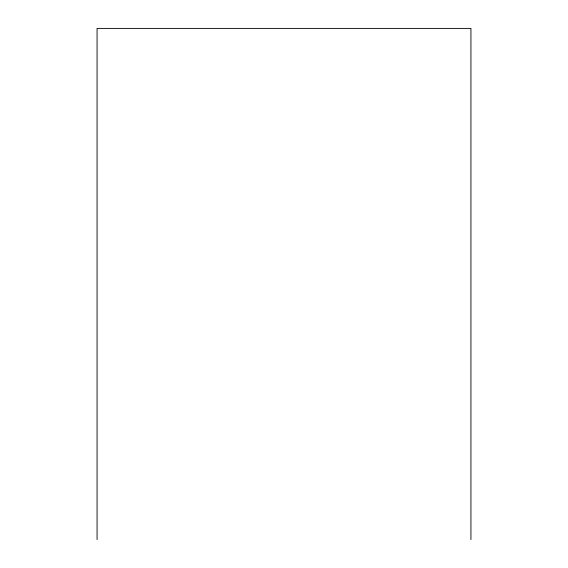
<?xml version="1.0" encoding="UTF-8"?>
<svg xmlns="http://www.w3.org/2000/svg" width="568" height="568" viewBox="0 0 568 568"><rect width="100%" height="100%" fill="white"/><g stroke="black" fill="none" stroke-linecap="round" stroke-linejoin="round"><path stroke-width="0.85" d="M470.929 539.6L470.929 28.4L97.071 28.4L97.071 539.6"/></g></svg>
